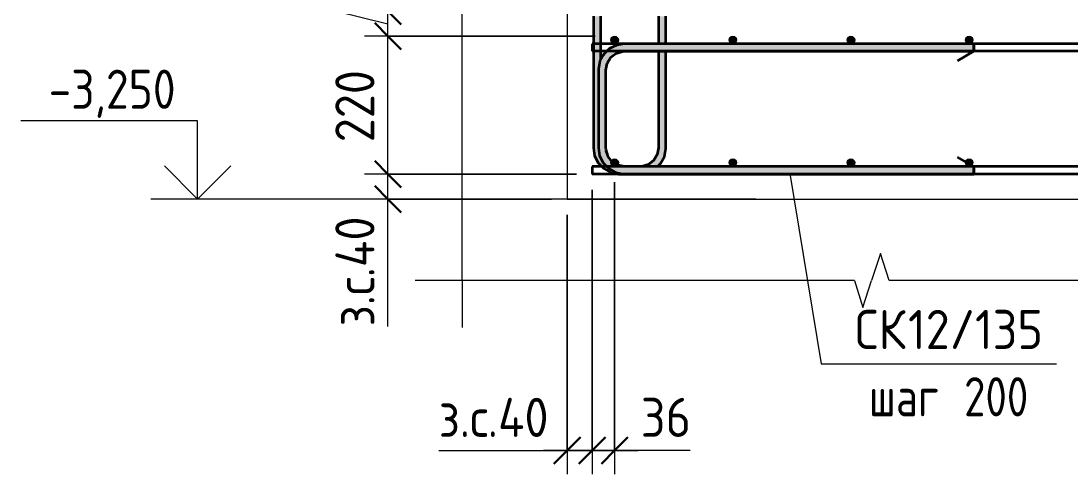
# Model space of a CAD drawing. Header units: millimetres. Extents: x -2461 to 50011, y -6221 to 38236.
# Drawn here: x 34253 to 35930, y -3689 to -2966 of the extents above; entities that cross this region are included whole.
import ezdxf

# ---------------------------------------------------------------- set-up
doc = ezdxf.new("R2010")
doc.units = ezdxf.units.MM
for name, color, linetype, lineweight in [('AA_Dim', 7, 'Continuous', 9), ('AA_Dim-25', 7, 'Continuous', 9), ('AA_Oformlenie', 7, 'Continuous', 9), ('AA_Vinoska', 7, 'Continuous', 9), ('AA_Visotnaya otmetka', 7, 'Continuous', 9), ('KR_Armatura', 7, 'Continuous', 20), ('KR_Armatura_Tonkie', 7, 'Continuous', 20), ('KR_Fundament', 7, 'Continuous', 18)]:
    doc.layers.add(name, color=color, linetype=linetype, lineweight=lineweight)
doc.styles.add('ISOCPEUR_10', font='isocpeur.ttf', dxfattribs={"width": 0.9, "height": 62.5})
doc.styles.add('ISOCPEUR_11', font='isocpeur.ttf', dxfattribs={"width": 0.85, "height": 62.5})
doc.styles.add('ISOCPEUR_12', font='isocpeur.ttf', dxfattribs={"width": 0.8, "height": 62.5})
doc.dimstyles.new('00_Точн_3_знака__прозр__2', dxfattribs={"dimscale": 304.8, "dimtxt": 62.248823, "dimasz": 0.139436, "dimexe": 0.123031, "dimexo": 0.082021, "dimgap": 0.008202, "dimtad": 1, "dimdec": 3, "dimrnd": 0.001, "dimdsep": 46, "dimtxsty": 'ISOCPEUR_10', "dimblk1": 'OBLIQUE', "dimblk2": 'OBLIQUE', "dimsah": 1, "dimcen": 0.09, "dimdle": 0.123031, "dimazin": 0, "dimtfac": 1, "dimtdec": 4, "dimtix": 1, "dimtmove": 1, "dimatfit": 3, "dimfxl": 1, "dimtvp": 1, "dimtolj": 1, "dimtzin": 0, "dimlwd": 18, "dimlwe": 18, "dimarcsym": 2})
doc.dimstyles.new('00_Точн_3_знака__прозр__3', dxfattribs={"dimscale": 304.8, "dimtxt": 62.248823, "dimasz": 0.139436, "dimexe": 0.123031, "dimexo": 0.082021, "dimgap": 0.008202, "dimtad": 1, "dimdec": 3, "dimrnd": 0.001, "dimdsep": 46, "dimtxsty": 'ISOCPEUR_10', "dimblk1": 'OBLIQUE', "dimblk2": 'OBLIQUE', "dimsah": 1, "dimcen": 0.09, "dimdle": 0.123031, "dimazin": 0, "dimtfac": 1, "dimtdec": 4, "dimtix": 1, "dimtmove": 0, "dimatfit": 3, "dimfxl": 1, "dimtvp": 1, "dimtolj": 1, "dimtzin": 0, "dimlwd": 18, "dimlwe": 18, "dimarcsym": 2})
doc.dimstyles.new('05_Округл_5мм__прозр__2', dxfattribs={"dimscale": 304.8, "dimtxt": 62.248823, "dimasz": 0.139436, "dimexe": 0.123031, "dimexo": 0.082021, "dimgap": 0.008202, "dimtad": 1, "dimdec": 0, "dimrnd": 5, "dimdsep": 46, "dimtxsty": 'ISOCPEUR_10', "dimblk1": 'OBLIQUE', "dimblk2": 'OBLIQUE', "dimsah": 1, "dimcen": 0.09, "dimdle": 0.123031, "dimazin": 0, "dimtfac": 1, "dimtdec": 4, "dimtix": 1, "dimtmove": 1, "dimatfit": 3, "dimfxl": 1, "dimtvp": 1, "dimtolj": 1, "dimtzin": 0, "dimlwd": 18, "dimlwe": 18, "dimarcsym": 2})

# ---------------------------------------------------------------- blocks, each defined once
blk = doc.blocks.new('350_Стержень П торец СК-СГ _НесАрм_РабПлоск_ - 350_Стержень П торец СК-СГ _НесАрм_РабПлоск_-4078482-1-1 Армирование')
at = {"layer": 'KR_Armatura_Tonkie', "lineweight": 35}
for points in [[(-34454, -3044), (-34448, -3044), (-34446.8, -3035.7), (-34444, -3029), (-34439.2, -3022.8), (-34433, -3018), (-34425.8, -3015), (-34418, -3013.8), (-34418, -3002), (-34428.9, -3003.4), (-34439, -3007.6), (-34447.7, -3014.3), (-34454.6, -3023.5), (-34458.6, -3033.1), (-34459.8, -3044), (-34455.6, -3044)], [(-33860, -3014), (-33860, -3002), (-34418, -3002.2), (-34418, -3014), (-34223.9, -3014)], [(-34454, -3168), (-34448, -3168), (-34448.2, -3044), (-34460, -3044), (-34459.8, -3168), (-34455.6, -3168)], [(-34418, -3210), (-34418, -3198), (-34426.3, -3196.8), (-34433.8, -3193.4), (-34439.2, -3189.2), (-34444, -3183), (-34447, -3175.8), (-34448.2, -3168), (-34460, -3168), (-34458.6, -3178.9), (-34454.4, -3189), (-34447.3, -3198), (-34439, -3204.4), (-34428.9, -3208.6), (-34423.4, -3209.3)], [(-33860, -3210), (-33860, -3198), (-34418, -3198.2), (-34418, -3210), (-34223.9, -3210)]]:
    blk.add_hatch(color=256, dxfattribs=at).paths.add_polyline_path(points)
for p, q in [((-33860, -3002), (-34418, -3002)), ((-33860, -3002), (-33860, -3014)), ((-34418, -3014), (-33860, -3014)), ((-33860, -3014), (-33886, -3029)), ((-33860, -3013.8), (-33860, -3002.2)), ((-34460, -3044), (-34460, -3168)), ((-34448, -3168), (-34448, -3044)), ((-33860, -3198), (-33886, -3183)), ((-33860, -3198), (-34418, -3198)), ((-33860, -3198), (-33860, -3210)), ((-33860, -3209.8), (-33860, -3198.2)), ((-34418, -3210), (-33860, -3210))]:
    blk.add_line(p, q, dxfattribs=at)
at = {"layer": 'KR_Armatura_Tonkie', "lineweight": 35, "flags": 128}
for points in [[(-34418, -3002), (-34430.7, -3004), (-34442.2, -3009.7), (-34446.7, -3014)], [(-34446.7, -3014), (-34451.4, -3018.6), (-34457.5, -3029.9), (-34460, -3042.5), (-34460, -3044)], [(-34448, -3044), (-34446, -3033.3), (-34440.4, -3024.1), (-34431.9, -3017.4), (-34421.5, -3014.2), (-34418, -3014)], [(-34460, -3168), (-34458, -3180.7), (-34452.3, -3192.2), (-34446.7, -3198)], [(-34418, -3198), (-34428.7, -3196), (-34437.9, -3190.4), (-34444.6, -3181.9), (-34447.8, -3171.5), (-34448, -3168)], [(-34446.7, -3198), (-34443.4, -3201.4), (-34432.1, -3207.5), (-34419.5, -3210), (-34418, -3210)]]:
    blk.add_lwpolyline(points, dxfattribs=at)
blk = doc.blocks.new('350_Стержень П торец СК-СГ _НесАрм_РабПлоск_ - 350_Стержень П торец СК-СГ _НесАрм_РабПлоск_-V6-1-1 Армирование')
at = {"layer": 'KR_Armatura_Tonkie', "lineweight": 35}
for p, q in [((-34364, -3002), (-34418, -3002)), ((-33860, -3002), (-34352, -3002)), ((-34439.9, -3023.6), (-34432.3, -3017.7)), ((-34430.5, -3017), (-34423, -3014.7)), ((-34418, -3014), (-34364, -3014)), ((-34352, -3014), (-33860, -3014)), ((-33860, -3014), (-33886, -3029)), ((-33860, -3013.8), (-33860, -3002.2)), ((-33860, -3002.2), (-33860, -3013.8)), ((-34448, -3044), (-34446.3, -3034.5)), ((-34445.2, -3032), (-34441.3, -3025.5)), ((-34448, -3168), (-34448, -3044)), ((-34445, -3180.5), (-34447.3, -3173)), ((-34438.4, -3189.9), (-34444.3, -3182.3)), ((-33860, -3198), (-33886, -3183)), ((-34430, -3195.2), (-34436.5, -3191.3)), ((-34418, -3198), (-34427.5, -3196.3)), ((-34394, -3198), (-34418, -3198)), ((-33860, -3198), (-34364.7, -3198)), ((-33860, -3198.2), (-33860, -3209.8)), ((-33860, -3209.8), (-33860, -3198.2)), ((-34418, -3210), (-33860, -3210))]:
    blk.add_line(p, q, dxfattribs=at)
at = {"layer": 'KR_Armatura_Tonkie', "lineweight": 35, "flags": 128}
for points in [[(-34449.7, -3016.9), (-34451.4, -3018.6), (-34452.5, -3020.6)], [(-34440.7, -3008.9), (-34442.2, -3009.7), (-34444.3, -3011.7)], [(-34429.8, -3003.8), (-34430.7, -3004), (-34433.4, -3005.3)]]:
    blk.add_lwpolyline(points, dxfattribs=at)
blk = doc.blocks.new('265_Выпуск П одной длины _НесАрм_РабПлоск_ - В1 _d12_ t250-4071037-1-1 Армирование')
at = {"layer": 'KR_Armatura_Tonkie', "lineweight": 35}
h = blk.add_hatch(color=256, dxfattribs=at)
h.paths.add_polyline_path([(-34462, -3168), (-34460, -3168), (-34459.8, -3042.4), (-34458.2, -3032.3), (-34456, -3026.9), (-34456.2, -2958), (-34468, -2958), (-34467.8, -3168), (-34463.6, -3168)])
h.paths.add_polyline_path([(-34468, -2942), (-34456, -2942), (-34456.2, -2442), (-34468, -2442), (-34468, -2927.4)])
h = blk.add_hatch(color=256, dxfattribs=at)
h.paths.add_polyline_path([(-34359.6, -3168), (-34352, -3168), (-34352.2, -3014), (-34364, -3014), (-34363.8, -3168), (-34359.8, -3168)])
h.paths.add_polyline_path([(-34363, -3002), (-34352, -3002), (-34352.2, -2958), (-34364, -2958), (-34363.8, -3002), (-34363.2, -3002)])
h.paths.add_polyline_path([(-34357.5, -2942), (-34352, -2942), (-34352.2, -2442), (-34364, -2442), (-34363.8, -2942), (-34358, -2942)])
for points in [[(-34426, -3210), (-34426, -3208.9), (-34429.8, -3208.2), (-34439, -3204.4), (-34447.7, -3197.7), (-34454.5, -3188.8), (-34458.7, -3177.9), (-34460, -3168), (-34468, -3168), (-34466.6, -3178.9), (-34462.4, -3189), (-34455.2, -3198.1), (-34446.5, -3204.6), (-34436.9, -3208.6), (-34427.6, -3209.8)], [(-34394, -3198), (-34364.7, -3198), (-34364.3, -3197.7), (-34357.6, -3189), (-34353.4, -3178.6), (-34352.2, -3168), (-34364, -3168), (-34365.2, -3176.3), (-34368, -3183), (-34372.8, -3189.2), (-34379, -3194), (-34386.2, -3197), (-34387.6, -3197.2)], [(-34423.4, -3210), (-34419.6, -3209.8), (-34426, -3209.2), (-34426, -3210)]]:
    blk.add_hatch(color=256, dxfattribs=at).paths.add_polyline_path(points)
for p, q in [((-34468, -2442), (-34468, -2942)), ((-34468, -2442), (-34456, -2442)), ((-34456.2, -2442), (-34467.8, -2442)), ((-34456, -2942), (-34456, -2442)), ((-34456, -2442), (-34441, -2468)), ((-34364, -2442), (-34379, -2468)), ((-34364, -2442), (-34364, -2942)), ((-34364, -2442), (-34352, -2442)), ((-34352.2, -2442), (-34363.8, -2442)), ((-34352, -2942), (-34352, -2442)), ((-34468, -2958), (-34468, -3002)), ((-34456, -3002), (-34456, -2958)), ((-34364, -2958), (-34364, -3002)), ((-34352, -3002), (-34352, -2958)), ((-34468, -3002), (-34468, -3014)), ((-34456, -3014), (-34456, -3002)), ((-34468, -3014), (-34468, -3168)), ((-34456, -3026.9), (-34456, -3014)), ((-34364, -3014), (-34364, -3168)), ((-34352, -3168), (-34352, -3014)), ((-34394, -3198), (-34418, -3198)), ((-34426, -3210), (-34394, -3210))]:
    blk.add_line(p, q, dxfattribs=at)
at = {"layer": 'KR_Armatura_Tonkie', "lineweight": 35, "flags": 128}
for points in [[(-34468, -3168), (-34466, -3180.7), (-34460.3, -3192.2), (-34454.7, -3198)], [(-34364, -3168), (-34366, -3178.7), (-34371.6, -3187.9), (-34380.1, -3194.6), (-34390.5, -3197.8), (-34394, -3198)], [(-34365.3, -3198), (-34360.6, -3193.4), (-34354.5, -3182.1), (-34352, -3169.5), (-34352, -3168)], [(-34454.7, -3198), (-34451.4, -3201.4), (-34440.1, -3207.5), (-34427.5, -3210), (-34426, -3210)]]:
    blk.add_lwpolyline(points, dxfattribs=at)
blk = doc.blocks.new('011_Прямоугольник обрыва _ЭлУзла_ - 011_Прямоугольник обрыва _ЭлУзла_-4158659-1-1 Армирование')
at = {"layer": 'AA_Oformlenie'}
for p, q in [((-34677.7, -3380), (-34677.7, -1676.1)), ((-34050.8, -3380), (-34677.7, -3380)), ((-32741.9, -3380), (-33995.1, -3380))]:
    blk.add_line(p, q, dxfattribs=at)
blk = doc.blocks.new('DIMBLOCK67-1-1 Армирование')
at = {"layer": 'AA_Dim-25', "lineweight": 30}
for p, q in [((34840, -3210), (34818.8, -3188.8)), ((34840, -3210), (34861.3, -3231.3)), ((34840, -3250), (34818.8, -3228.8)), ((34840, -3250), (34861.3, -3271.2))]:
    blk.add_line(p, q, dxfattribs=at)
at = {"layer": 'AA_Dim-25', "lineweight": 18}
for p, q in [((35141.4, -3210), (34802.5, -3210)), ((34840, -3287.5), (34840, -3210)), ((34840, -3210), (35141.4, -3210)), ((34840, -3239.2), (34840, -3230)), ((35101.4, -3250), (34802.5, -3250)), ((34840, -3453.3), (34840, -3239.2)), ((34840, -3250), (35101.4, -3250))]:
    blk.add_line(p, q, dxfattribs=at)
at = {"layer": 'AA_Dim-25', "color": 0, "lineweight": 18, "insert": (34755.9, -3453.3), "char_height": 62.5, "width": 226.969, "attachment_point": 1, "rotation": 90, "line_spacing_factor": 1.149209, "style": 'ISOCPEUR_10'}
blk.add_mtext('з.с.40', dxfattribs=at)
blk = doc.blocks.new('_Oblique')
at = {"color": 0, "linetype": 'ByBlock', "lineweight": -2}
blk.add_line((-0.5, -0.5), (0.5, 0.5), dxfattribs=at)
blk = doc.blocks.new('DIMBLOCK68-1-1 Армирование')
at = {"layer": 'AA_Dim-25', "lineweight": 30}
for p, q in [((34840, -2990), (34818.8, -2968.8)), ((34840, -2990), (34861.3, -3011.2)), ((34840, -3210), (34818.8, -3188.8)), ((34840, -3210), (34861.3, -3231.3))]:
    blk.add_line(p, q, dxfattribs=at)
at = {"layer": 'AA_Dim-25', "lineweight": 18}
for p, q in [((35171.4, -2990), (34802.5, -2990)), ((34840, -3210), (34840, -2990)), ((34840, -2990), (35171.4, -2990)), ((35141.4, -3210), (34802.5, -3210)), ((34840, -3210), (35141.4, -3210))]:
    blk.add_line(p, q, dxfattribs=at)
at = {"layer": 'AA_Dim-25', "color": 0, "lineweight": 18, "insert": (34755.9, -3159.3), "char_height": 62.5, "width": 142.215, "attachment_point": 1, "rotation": 90, "line_spacing_factor": 1.149209, "style": 'ISOCPEUR_10'}
blk.add_mtext('220', dxfattribs=at)
blk = doc.blocks.new('DIMBLOCK69-1-1 Армирование')
at = {"layer": 'AA_Dim-25', "lineweight": 18}
for p, q in [((34712.5, -2724.3), (34712.5, -2938.5)), ((34840, -2990), (34840, -2912.5)), ((34712.5, -2938.5), (34840, -2970)), ((35101.4, -2950), (34802.5, -2950)), ((34840, -2950), (35101.4, -2950)), ((35171.4, -2990), (34802.5, -2990)), ((34840, -2990), (35171.4, -2990))]:
    blk.add_line(p, q, dxfattribs=at)
at = {"layer": 'AA_Dim-25', "lineweight": 30}
for p, q in [((34840, -2950), (34818.8, -2928.8)), ((34840, -2950), (34861.3, -2971.2)), ((34840, -2990), (34818.8, -2968.8)), ((34840, -2990), (34861.3, -3011.2))]:
    blk.add_line(p, q, dxfattribs=at)
at = {"layer": 'AA_Dim-25', "color": 0, "lineweight": 18, "insert": (34628.4, -2913.5), "char_height": 62.5, "width": 226.969, "attachment_point": 1, "rotation": 90, "line_spacing_factor": 1.149209, "style": 'ISOCPEUR_10'}
blk.add_mtext('з.с.40', dxfattribs=at)
blk = doc.blocks.new('DIMBLOCK71-1-1 Армирование')
at = {"layer": 'AA_Dim-25', "lineweight": 18}
for p, q in [((35166.4, -3235), (35166.4, -3689.1)), ((35166.4, -3651.6), (35166.4, -3235)), ((35126.4, -3275), (35126.4, -3689.1)), ((35126.4, -3651.6), (35126.4, -3275)), ((34921.3, -3651.6), (35135.4, -3651.6)), ((35203.9, -3651.6), (35088.9, -3651.6)), ((35135.4, -3651.6), (35146.4, -3651.6))]:
    blk.add_line(p, q, dxfattribs=at)
at = {"layer": 'AA_Dim-25', "lineweight": 30}
for p, q in [((35126.4, -3651.6), (35147.7, -3630.3)), ((35166.4, -3651.6), (35187.7, -3630.3)), ((35126.4, -3651.6), (35105.2, -3672.8)), ((35166.4, -3651.6), (35145.2, -3672.8))]:
    blk.add_line(p, q, dxfattribs=at)
at = {"layer": 'AA_Dim-25', "color": 0, "lineweight": 18, "insert": (34921.3, -3567.4), "char_height": 62.5, "width": 226.969, "attachment_point": 1, "line_spacing_factor": 1.149209, "style": 'ISOCPEUR_10'}
blk.add_mtext('з.с.40', dxfattribs=at)
blk = doc.blocks.new('DIMBLOCK73-1-1 Армирование')
at = {"layer": 'AA_Dim-25', "lineweight": 18}
for p, q in [((35166.4, -3235), (35166.4, -3689.1)), ((35166.4, -3651.6), (35166.4, -3235)), ((35202.4, -3223), (35202.4, -3689.1)), ((35202.4, -3651.6), (35202.4, -3223)), ((35128.9, -3651.6), (35239.9, -3651.6)), ((35219.3, -3651.6), (35184.4, -3651.6)), ((35323.3, -3651.6), (35219.3, -3651.6))]:
    blk.add_line(p, q, dxfattribs=at)
at = {"layer": 'AA_Dim-25', "lineweight": 30}
for p, q in [((35166.4, -3651.6), (35187.7, -3630.3)), ((35202.4, -3651.6), (35223.7, -3630.3)), ((35166.4, -3651.6), (35145.2, -3672.8)), ((35202.4, -3651.6), (35181.2, -3672.8))]:
    blk.add_line(p, q, dxfattribs=at)
at = {"layer": 'AA_Dim-25', "color": 0, "lineweight": 18, "insert": (35244.3, -3567.4), "char_height": 62.5, "width": 94.81, "attachment_point": 1, "line_spacing_factor": 1.149209, "style": 'ISOCPEUR_10'}
blk.add_mtext('36', dxfattribs=at)
blk = doc.blocks.new('042_М_Арматуры - Диам длина поз _ Комментарий-3662934-1-1 Армирование')
at = {"layer": 'AA_Vinoska'}
blk.add_line((-33404.6, 3196.1), (-33054.6, 3196.1), dxfattribs=at)
blk = doc.blocks.new('Высотные отметки - Стрелка вверх-400292-1-1 Армирование')
at = {"layer": 'AA_Vinoska'}
for p, q in [((-35104.8, -2825), (-35387.3, -2825)), ((-35104.8, -2950), (-35104.8, -2825)), ((-35104.8, -2950), (-35157.8, -2897)), ((-35104.8, -2950), (-35051.7, -2897)), ((-35029.8, -2950), (-35179.8, -2950))]:
    blk.add_line(p, q, dxfattribs=at)
blk = doc.blocks.new('DIMBLOCK97-1-1 Армирование')
at = {"layer": 'AA_Dim-25', "lineweight": 18}
for p, q in [((34840, -2783.6), (34840, -2887.6)), ((35131.4, -2900), (34802.5, -2900)), ((34840, -2887.6), (34840, -2925)), ((34840, -2987.5), (34840, -2900)), ((34840, -2900), (35131.4, -2900)), ((35101.4, -2950), (34802.5, -2950)), ((34840, -2950), (35101.4, -2950))]:
    blk.add_line(p, q, dxfattribs=at)
at = {"layer": 'AA_Dim-25', "lineweight": 30}
for p, q in [((34840, -2900), (34818.8, -2878.7)), ((34840, -2900), (34861.3, -2921.2)), ((34840, -2950), (34818.8, -2928.7)), ((34840, -2950), (34861.3, -2971.2))]:
    blk.add_line(p, q, dxfattribs=at)
at = {"layer": 'AA_Dim-25', "color": 0, "lineweight": 18, "insert": (34755.9, -2862.6), "char_height": 62.5, "width": 94.81, "attachment_point": 1, "rotation": 90, "line_spacing_factor": 1.149209, "style": 'ISOCPEUR_10'}
blk.add_mtext('50', dxfattribs=at)

msp = doc.modelspace()

# ---------------------------------------------------------------- hatches: boundary and pattern name
at = {"layer": 'KR_Armatura'}
h = msp.add_hatch(color=256, dxfattribs=at)
edge = h.paths.add_edge_path()
edge.add_arc((35202.4488, -2996), 6, 0, 360)
for points in [[(35199.4488, -3001.1962), (35205.4488, -3001.1962), (35208.4488, -2996), (35205.4488, -2990.8038), (35199.4488, -2990.8038), (35196.4488, -2996)], [(35388.3579, -3001.1962), (35394.3579, -3001.1962), (35397.3579, -2996), (35394.3579, -2990.8038), (35388.3579, -2990.8038), (35385.3579, -2996)], [(35577.267, -3001.1962), (35583.267, -3001.1962), (35586.267, -2996), (35583.267, -2990.8038), (35577.267, -2990.8038), (35574.267, -2996)], [(35766.1761, -3001.1962), (35772.1761, -3001.1962), (35775.1761, -2996), (35772.1761, -2990.8038), (35766.1761, -2990.8038), (35763.1761, -2996)], [(35199.4488, -3197.1962), (35205.4488, -3197.1962), (35208.4488, -3192), (35205.4488, -3186.8038), (35199.4488, -3186.8038), (35196.4488, -3192), (35197.2524, -3193.3919)], [(35388.3579, -3197.1962), (35394.3579, -3197.1962), (35397.3579, -3192), (35394.3579, -3186.8038), (35388.3579, -3186.8038), (35385.3579, -3192), (35386.1615, -3193.3919)], [(35577.267, -3197.1962), (35583.267, -3197.1962), (35586.267, -3192), (35583.267, -3186.8038), (35577.267, -3186.8038), (35574.267, -3192)], [(35766.1761, -3197.1962), (35772.1761, -3197.1962), (35775.1761, -3192), (35772.1761, -3186.8038), (35766.1761, -3186.8038), (35763.1761, -3192)]]:
    msp.add_hatch(color=256, dxfattribs=at).paths.add_polyline_path(points)
h = msp.add_hatch(color=256, dxfattribs=at)
edge = h.paths.add_edge_path()
edge.add_arc((35391.3579, -2996), 6, 0, 360)
h = msp.add_hatch(color=256, dxfattribs=at)
edge = h.paths.add_edge_path()
edge.add_arc((35580.267, -2996), 6, 0, 360)
h = msp.add_hatch(color=256, dxfattribs=at)
edge = h.paths.add_edge_path()
edge.add_arc((35769.1761, -2996), 6, 0, 360)
h = msp.add_hatch(color=256, dxfattribs=at)
edge = h.paths.add_edge_path()
edge.add_arc((35202.4488, -3192), 6, 0, 360)
h = msp.add_hatch(color=256, dxfattribs=at)
edge = h.paths.add_edge_path()
edge.add_arc((35391.3579, -3192), 6, 0, 360)
h = msp.add_hatch(color=256, dxfattribs=at)
edge = h.paths.add_edge_path()
edge.add_arc((35580.267, -3192), 6, 0, 360)
h = msp.add_hatch(color=256, dxfattribs=at)
edge = h.paths.add_edge_path()
edge.add_arc((35769.1761, -3192), 6, 0, 360)

# ---------------------------------------------------------------- linework, layer by layer
at = {"layer": 'AA_Vinoska'}
for p, q in [((35482.5444, -3209.4124), (35532.6073, -3513.3323)), ((35627.2477, -3336.6749), (35613.1705, -3380)), ((35641.3248, -3380), (35627.2477, -3336.6749)), ((34958.7444, -3380), (34883.7444, -3380)), ((34958.7444, -3380), (34958.7444, -3455)), ((35585.6705, -3380), (35599.4205, -3423.3013)), ((35599.4205, -3423.3013), (35613.1705, -3380)), ((35532.6073, -3513.3323), (35558.8308, -3513.3323))]:
    msp.add_line(p, q, dxfattribs=at)
at = {"layer": 'AA_Visotnaya otmetka'}
for q in [(34535.8579, -3250), (35428.14, -3250)]:
    msp.add_line((35428.14, -3250), q, dxfattribs=at)
at = {"layer": 'KR_Armatura'}
for p, q in [((35199.4488, -2990.8038), (35196.4488, -2996)), ((35196.4488, -2996), (35199.4488, -3001.1962)), ((35205.4488, -2990.8038), (35199.4488, -2990.8038)), ((35199.4488, -3001.1962), (35205.4488, -3001.1962)), ((35208.4488, -2996), (35205.4488, -2990.8038)), ((35205.4488, -3001.1962), (35208.4488, -2996)), ((35388.3579, -2990.8038), (35385.3579, -2996)), ((35385.3579, -2996), (35388.3579, -3001.1962)), ((35394.3579, -2990.8038), (35388.3579, -2990.8038)), ((35388.3579, -3001.1962), (35394.3579, -3001.1962)), ((35397.3579, -2996), (35394.3579, -2990.8038)), ((35394.3579, -3001.1962), (35397.3579, -2996)), ((35577.267, -2990.8038), (35574.267, -2996)), ((35574.267, -2996), (35577.267, -3001.1962)), ((35583.267, -2990.8038), (35577.267, -2990.8038)), ((35577.267, -3001.1962), (35583.267, -3001.1962)), ((35586.267, -2996), (35583.267, -2990.8038)), ((35583.267, -3001.1962), (35586.267, -2996)), ((35766.1761, -2990.8038), (35763.1761, -2996)), ((35763.1761, -2996), (35766.1761, -3001.1962)), ((35772.1761, -2990.8038), (35766.1761, -2990.8038)), ((35766.1761, -3001.1962), (35772.1761, -3001.1962)), ((35775.1761, -2996), (35772.1761, -2990.8038)), ((35772.1761, -3001.1962), (35775.1761, -2996)), ((35199.4488, -3186.8038), (35196.4488, -3192)), ((35196.4488, -3192), (35197.2524, -3193.3919)), ((35197.2524, -3193.3919), (35199.4488, -3197.1962)), ((35205.4488, -3186.8038), (35199.4488, -3186.8038)), ((35199.4488, -3197.1962), (35205.4488, -3197.1962)), ((35208.4488, -3192), (35205.4488, -3186.8038)), ((35205.4488, -3197.1962), (35208.4488, -3192)), ((35388.3579, -3186.8038), (35385.3579, -3192)), ((35385.3579, -3192), (35386.1615, -3193.3919)), ((35386.1615, -3193.3919), (35388.3579, -3197.1962)), ((35394.3579, -3186.8038), (35388.3579, -3186.8038)), ((35388.3579, -3197.1962), (35394.3579, -3197.1962)), ((35397.3579, -3192), (35394.3579, -3186.8038)), ((35394.3579, -3197.1962), (35397.3579, -3192)), ((35577.267, -3186.8038), (35574.267, -3192)), ((35574.267, -3192), (35577.267, -3197.1962)), ((35583.267, -3186.8038), (35577.267, -3186.8038)), ((35577.267, -3197.1962), (35583.267, -3197.1962)), ((35586.267, -3192), (35583.267, -3186.8038)), ((35583.267, -3197.1962), (35586.267, -3192)), ((35766.1761, -3186.8038), (35763.1761, -3192)), ((35763.1761, -3192), (35766.1761, -3197.1962)), ((35772.1761, -3186.8038), (35766.1761, -3186.8038)), ((35766.1761, -3197.1962), (35772.1761, -3197.1962)), ((35775.1761, -3192), (35772.1761, -3186.8038)), ((35772.1761, -3197.1962), (35775.1761, -3192))]:
    msp.add_line(p, q, dxfattribs=at)
for centre in [(35202.4488, -2996), (35391.3579, -2996), (35580.267, -2996), (35769.1761, -2996), (35202.4488, -3192), (35391.3579, -3192), (35580.267, -3192), (35769.1761, -3192)]:
    msp.add_circle(centre, 6, dxfattribs=at)
at = {"layer": 'KR_Armatura_Tonkie', "lineweight": 35}
for p, q in [((37316.4488, -3002), (35166.2856, -3002)), ((35166.2856, -3002), (35166.2856, -3014)), ((37316.4488, -3014), (35166.2856, -3014)), ((37316.4488, -3198), (35166.4488, -3198)), ((35166.4488, -3198), (35166.4488, -3210)), ((37316.4488, -3210), (35166.4488, -3210))]:
    msp.add_line(p, q, dxfattribs=at)
at = {"layer": 'KR_Fundament', "lineweight": 20}
for p, q in [((35126.4488, -2950), (35126.4488, -3250)), ((35126.4488, -3250), (37356.4488, -3250))]:
    msp.add_line(p, q, dxfattribs=at)

# ---------------------------------------------------------------- block references
at = {"layer": 'AA_Oformlenie'}
msp.add_blockref('011_Прямоугольник обрыва _ЭлУзла_ - 011_Прямоугольник обрыва _ЭлУзла_-4158659-1-1 Армирование', (69636.4488, 0), dxfattribs=at)
at = {"layer": 'AA_Vinoska'}
msp.add_blockref('042_М_Арматуры - Диам длина поз _ Комментарий-3662934-1-1 Армирование', (68963.439, -6709.441), dxfattribs=at)
at = {"layer": 'AA_Visotnaya otmetka'}
msp.add_blockref('Высотные отметки - Стрелка вверх-400292-1-1 Армирование', (69640.6184, -300), dxfattribs=at)
at = {"layer": 'KR_Armatura_Tonkie', "lineweight": 35}
for name in ['265_Выпуск П одной длины _НесАрм_РабПлоск_ - В1 _d12_ t250-4071037-1-1 Армирование', '350_Стержень П торец СК-СГ _НесАрм_РабПлоск_ - 350_Стержень П торец СК-СГ _НесАрм_РабПлоск_-4078482-1-1 Армирование', '350_Стержень П торец СК-СГ _НесАрм_РабПлоск_ - 350_Стержень П торец СК-СГ _НесАрм_РабПлоск_-V6-1-1 Армирование']:
    msp.add_blockref(name, (69636.4488, 0), dxfattribs=at)

# ---------------------------------------------------------------- texts
at = {"layer": 'AA_Vinoska', "char_height": 62.5, "attachment_point": 1}
for s, insert, width, style in [('СК', (35586.6968, -3426.9797), 102.816422, 'ISOCPEUR_10'), ('12/135', (35671.5288, -3426.9797), 263.354344, 'ISOCPEUR_10'), (' 200', (35729.2572, -3534.4561), 166.751, 'ISOCPEUR_12'), ('шаг', (35608.8718, -3534.4561), 145.907125, 'ISOCPEUR_12')]:
    msp.add_mtext(s, dxfattribs=dict(at, insert=insert, width=width, style=style))
at = {"layer": 'AA_Visotnaya otmetka', "insert": (34297.5215, -3043.3465), "char_height": 62.5, "width": 242.007515, "attachment_point": 1, "line_spacing_factor": 1.149209, "style": 'ISOCPEUR_11'}
msp.add_mtext('-3,250', dxfattribs=at)

# ---------------------------------------------------------------- dimensions: what is measured, and where the dimension line sits
at = {"layer": 'AA_Dim', "lineweight": 18}
for base, p1, p2, dimstyle, override, picture, middle in [((34840.0414, -2950), (35196.4488, -2990), (35126.4488, -2950), '00_Точн_3_знака__прозр__2', {"dimpost": 'з.с.<>', "dimfxl": 80.622577}, 'DIMBLOCK69-1-1 Армирование', (34670.0546, -2799.994)), ((34840.0414, -2900), (35126.4488, -2950), (35156.4488, -2900), '05_Округл_5мм__прозр__2', {"dimpost": '<>', "dimfxl": 58.309519}, 'DIMBLOCK97-1-1 Армирование', (34797.5546, -2815.1711)), ((34840.0414, -3210), (35126.4488, -3250), (35166.4488, -3210), '00_Точн_3_знака__прозр__2', {"dimpost": 'з.с.<>', "dimfxl": 56.568542}, 'DIMBLOCK67-1-1 Армирование', (34797.5546, -3339.8277))]:
    dim = msp.add_linear_dim(base=base, p1=p1, p2=p2, angle=90, dimstyle=dimstyle, override=override, dxfattribs=at)
    dim.commit()
    dim.dimension.update_dxf_attribs({"geometry": picture, "text_midpoint": middle, "dimtype": 160, "text_rotation": 90})
dim = msp.add_linear_dim(base=(34840.0414, -2990), p1=(35166.4488, -3210), p2=(35196.4488, -2990), angle=90, dimstyle='00_Точн_3_знака__прозр__3', override={"dimpost": '<>', "dimfxl": 222.036033}, dxfattribs=at)
dim.commit()
dim.dimension.update_dxf_attribs({"geometry": 'DIMBLOCK68-1-1 Армирование', "text_midpoint": (34806.2914, -3100)})
for base, p2, override, picture, middle in [((35202.4488, -3651.5646), (35202.4488, -3198), {"dimpost": '<>', "dimfxl": 37.947332}, 'DIMBLOCK73-1-1 Армирование', (35291.7134, -3609.1109)), ((35126.4488, -3651.5646), (35126.4488, -3250), {"dimpost": 'з.с.<>', "dimfxl": 56.568542}, 'DIMBLOCK71-1-1 Армирование', (35034.7584, -3609.1109))]:
    dim = msp.add_linear_dim(base=base, p1=(35166.4488, -3210), p2=p2, dimstyle='00_Точн_3_знака__прозр__2', override=override, dxfattribs=at)
    dim.commit()
    dim.dimension.update_dxf_attribs({"geometry": picture, "text_midpoint": middle, "dimtype": 160})

doc.saveas('drawing.dxf')
